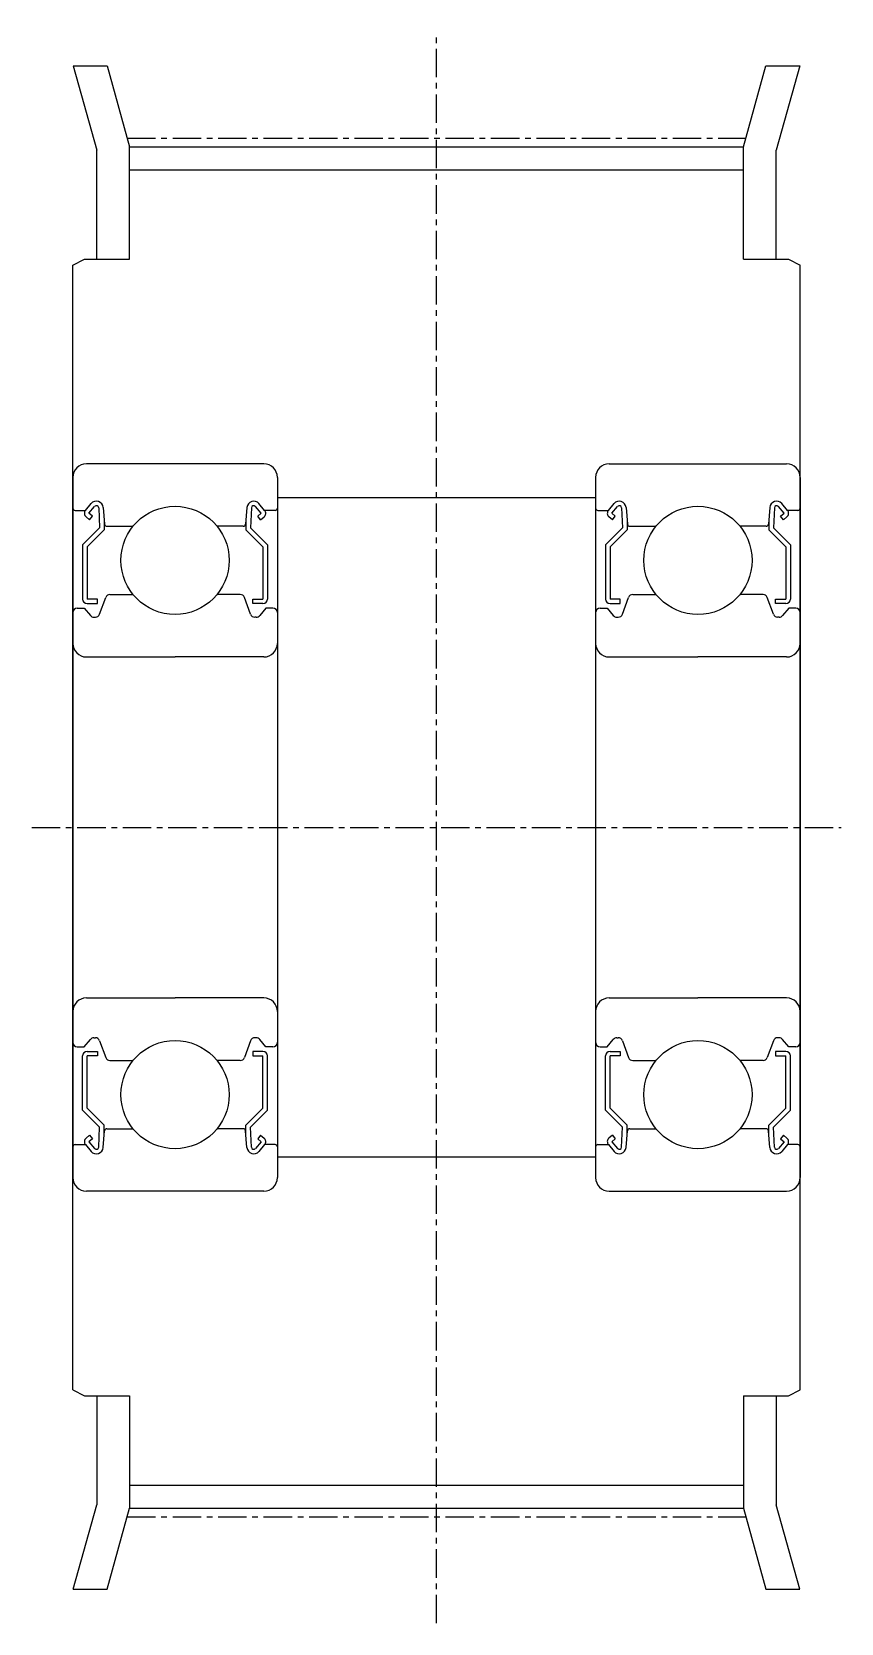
# Model space of a CAD drawing. Extents: x -286 to -19, y -61 to 137.
# Drawn here: x -55.1 to -19.5, y 66.7 to 136.7 of the extents above; entities outside this region: 2.
import ezdxf

# ---------------------------------------------------------------- set-up
doc = ezdxf.new("R2010")
doc.units = 0
doc.linetypes.add('CENTER', pattern=[2, 1.25, -0.25, 0.25, -0.25])
doc.layers.get('0').update_dxf_attribs({"linetype": 'CONTINUOUS'})
doc.layers.add('CENTER', color=1, linetype='CENTER')

msp = doc.modelspace()

# ---------------------------------------------------------------- linework, layer by layer
at = {"color": 7, "linetype": 'CONTINUOUS'}
for p, q in [((-53.233, 135.172), (-52.195, 131.46)), ((-53.233, 135.172), (-51.743, 135.172)), ((-51.742, 135.172), (-50.755, 131.612)), ((-23.755, 131.612), (-22.769, 135.172)), ((-22.769, 135.172), (-21.277, 135.172)), ((-21.277, 135.172), (-22.315, 131.46)), ((-50.755, 131.612), (-23.755, 131.612)), ((-50.755, 126.672), (-50.755, 131.612)), ((-23.755, 126.672), (-23.755, 131.612)), ((-52.195, 126.672), (-52.195, 131.46)), ((-22.315, 126.672), (-22.315, 131.46)), ((-50.755, 130.607), (-23.755, 130.607)), ((-53.255, 126.402), (-52.735, 126.672)), ((-53.255, 76.942), (-53.255, 126.402)), ((-52.735, 126.672), (-50.755, 126.672)), ((-23.755, 126.672), (-21.775, 126.672)), ((-21.775, 126.672), (-21.255, 126.402)), ((-21.255, 76.942), (-21.255, 126.402)), ((-48.755, 117.672), (-52.655, 117.672)), ((-44.855, 117.672), (-48.755, 117.672)), ((-29.655, 117.672), (-25.755, 117.672)), ((-25.755, 117.672), (-21.855, 117.672)), ((-53.255, 117.072), (-53.255, 86.272)), ((-44.255, 117.072), (-44.255, 86.272)), ((-30.255, 117.072), (-30.255, 86.272)), ((-21.255, 117.072), (-21.255, 86.272)), ((-53.155, 115.622), (-52.695, 115.622)), ((-52.695, 115.622), (-52.446, 115.919)), ((-52.542, 115.493), (-52.292, 115.791)), ((-52.115, 115.732), (-52.072, 114.855)), ((-51.917, 115.753), (-51.852, 115.013)), ((-45.593, 115.753), (-45.658, 115.013)), ((-45.395, 115.732), (-45.438, 114.855)), ((-44.968, 115.493), (-45.218, 115.791)), ((-44.815, 115.622), (-45.065, 115.919)), ((-44.355, 115.622), (-44.815, 115.622)), ((-30.255, 116.172), (-44.255, 116.172)), ((-30.155, 115.622), (-29.695, 115.622)), ((-29.695, 115.622), (-29.446, 115.919)), ((-29.542, 115.493), (-29.292, 115.791)), ((-29.115, 115.732), (-29.072, 114.855)), ((-28.917, 115.753), (-28.852, 115.013)), ((-22.593, 115.753), (-22.658, 115.013)), ((-22.395, 115.732), (-22.438, 114.855)), ((-21.968, 115.493), (-22.218, 115.791)), ((-21.815, 115.622), (-22.065, 115.919)), ((-21.355, 115.622), (-21.815, 115.622)), ((-52.072, 114.855), (-52.822, 114.105)), ((-52.517, 115.212), (-52.67, 115.34)), ((-52.389, 115.365), (-52.542, 115.493)), ((-52.517, 115.212), (-52.389, 115.365)), ((-51.872, 115.242), (-51.872, 114.772)), ((-51.753, 114.922), (-50.605, 114.922)), ((-45.758, 114.922), (-46.906, 114.922)), ((-45.638, 115.242), (-45.638, 114.772)), ((-45.438, 114.855), (-44.688, 114.105)), ((-45.121, 115.365), (-44.968, 115.493)), ((-44.993, 115.212), (-45.121, 115.365)), ((-44.993, 115.212), (-44.84, 115.34)), ((-29.072, 114.855), (-29.822, 114.105)), ((-29.517, 115.212), (-29.67, 115.34)), ((-29.389, 115.365), (-29.542, 115.493)), ((-29.517, 115.212), (-29.389, 115.365)), ((-28.872, 115.242), (-28.872, 114.772)), ((-28.753, 114.922), (-27.605, 114.922)), ((-22.758, 114.922), (-23.906, 114.922)), ((-22.638, 115.242), (-22.638, 114.772)), ((-22.438, 114.855), (-21.688, 114.105)), ((-22.121, 115.365), (-21.968, 115.493)), ((-21.993, 115.212), (-22.121, 115.365)), ((-21.993, 115.212), (-21.84, 115.34)), ((-52.822, 114.105), (-52.822, 111.722)), ((-51.872, 114.772), (-52.622, 114.022)), ((-45.638, 114.772), (-44.888, 114.022)), ((-44.688, 114.105), (-44.688, 111.722)), ((-29.822, 114.105), (-29.822, 111.722)), ((-28.872, 114.772), (-29.622, 114.022)), ((-22.638, 114.772), (-21.888, 114.022)), ((-21.688, 114.105), (-21.688, 111.722)), ((-52.622, 114.022), (-52.622, 111.722)), ((-44.888, 114.022), (-44.888, 111.722)), ((-29.622, 114.022), (-29.622, 111.722)), ((-21.888, 114.022), (-21.888, 111.722)), ((-53.055, 111.322), (-52.755, 111.322)), ((-52.755, 111.322), (-52.48, 110.993)), ((-52.172, 111.722), (-52.622, 111.722)), ((-52.622, 111.522), (-52.172, 111.522)), ((-52.172, 111.522), (-52.172, 111.722)), ((-52.073, 111.053), (-51.805, 111.79)), ((-51.617, 111.922), (-50.605, 111.922)), ((-45.893, 111.922), (-46.906, 111.922)), ((-45.437, 111.053), (-45.705, 111.79)), ((-45.338, 111.522), (-45.338, 111.722)), ((-45.338, 111.722), (-44.888, 111.722)), ((-44.888, 111.522), (-45.338, 111.522)), ((-44.755, 111.322), (-45.031, 110.993)), ((-44.455, 111.322), (-44.755, 111.322)), ((-30.055, 111.322), (-29.755, 111.322)), ((-29.755, 111.322), (-29.48, 110.993)), ((-29.172, 111.722), (-29.622, 111.722)), ((-29.622, 111.522), (-29.172, 111.522)), ((-29.172, 111.522), (-29.172, 111.722)), ((-29.073, 111.053), (-28.805, 111.79)), ((-28.617, 111.922), (-27.605, 111.922)), ((-22.893, 111.922), (-23.906, 111.922)), ((-22.437, 111.053), (-22.705, 111.79)), ((-22.338, 111.522), (-22.338, 111.722)), ((-22.338, 111.722), (-21.888, 111.722)), ((-21.888, 111.522), (-22.338, 111.522)), ((-21.755, 111.322), (-22.031, 110.993)), ((-21.455, 111.322), (-21.755, 111.322)), ((-52.326, 110.922), (-52.261, 110.922)), ((-45.184, 110.922), (-45.249, 110.922)), ((-29.326, 110.922), (-29.261, 110.922)), ((-22.184, 110.922), (-22.249, 110.922)), ((-52.655, 109.172), (-48.755, 109.172)), ((-44.855, 109.172), (-48.755, 109.172)), ((-29.655, 109.172), (-25.755, 109.172)), ((-21.855, 109.172), (-25.755, 109.172)), ((-52.655, 94.172), (-48.755, 94.172)), ((-51.68, 94.172), (-51.68, 94.172)), ((-50.705, 94.172), (-50.705, 94.172)), ((-44.855, 94.172), (-48.755, 94.172)), ((-29.655, 94.172), (-25.755, 94.172)), ((-21.855, 94.172), (-25.755, 94.172)), ((-23.805, 94.172), (-23.805, 94.172)), ((-22.83, 94.172), (-22.83, 94.172)), ((-52.326, 92.422), (-52.261, 92.422)), ((-45.184, 92.422), (-45.249, 92.422)), ((-29.326, 92.422), (-29.261, 92.422)), ((-22.184, 92.422), (-22.249, 92.422)), ((-53.055, 92.022), (-52.755, 92.022)), ((-52.755, 92.022), (-52.48, 92.35)), ((-52.622, 91.822), (-52.172, 91.822)), ((-52.172, 91.822), (-52.172, 91.622)), ((-52.073, 92.29), (-51.805, 91.553)), ((-45.437, 92.29), (-45.705, 91.553)), ((-44.888, 91.822), (-45.338, 91.822)), ((-45.338, 91.822), (-45.338, 91.622)), ((-44.755, 92.022), (-45.031, 92.35)), ((-44.455, 92.022), (-44.755, 92.022)), ((-30.055, 92.022), (-29.755, 92.022)), ((-29.755, 92.022), (-29.48, 92.35)), ((-29.622, 91.822), (-29.172, 91.822)), ((-29.172, 91.822), (-29.172, 91.622)), ((-29.073, 92.29), (-28.805, 91.553)), ((-22.437, 92.29), (-22.705, 91.553)), ((-21.888, 91.822), (-22.338, 91.822)), ((-22.338, 91.822), (-22.338, 91.622)), ((-21.755, 92.022), (-22.031, 92.35)), ((-21.455, 92.022), (-21.755, 92.022)), ((-52.822, 89.239), (-52.822, 91.622)), ((-52.622, 89.322), (-52.622, 91.622)), ((-52.172, 91.622), (-52.622, 91.622)), ((-51.617, 91.422), (-50.605, 91.422)), ((-45.893, 91.422), (-46.906, 91.422)), ((-45.338, 91.622), (-44.888, 91.622)), ((-44.888, 89.322), (-44.888, 91.622)), ((-44.688, 89.239), (-44.688, 91.622)), ((-29.822, 89.239), (-29.822, 91.622)), ((-29.172, 91.622), (-29.622, 91.622)), ((-29.622, 89.322), (-29.622, 91.622)), ((-28.617, 91.422), (-27.605, 91.422)), ((-22.893, 91.422), (-23.906, 91.422)), ((-22.338, 91.622), (-21.888, 91.622)), ((-21.888, 89.322), (-21.888, 91.622)), ((-21.688, 89.239), (-21.688, 91.622)), ((-52.072, 88.489), (-52.822, 89.239)), ((-51.872, 88.572), (-52.622, 89.322)), ((-45.638, 88.572), (-44.888, 89.322)), ((-45.438, 88.489), (-44.688, 89.239)), ((-29.072, 88.489), (-29.822, 89.239)), ((-28.872, 88.572), (-29.622, 89.322)), ((-22.638, 88.572), (-21.888, 89.322)), ((-22.438, 88.489), (-21.688, 89.239)), ((-52.115, 87.612), (-52.072, 88.489)), ((-51.917, 87.591), (-51.852, 88.331)), ((-51.872, 88.102), (-51.872, 88.572)), ((-51.753, 88.422), (-50.605, 88.422)), ((-45.758, 88.422), (-46.906, 88.422)), ((-45.593, 87.591), (-45.658, 88.331)), ((-45.638, 88.102), (-45.638, 88.572)), ((-45.395, 87.612), (-45.438, 88.489)), ((-29.115, 87.612), (-29.072, 88.489)), ((-28.917, 87.591), (-28.852, 88.331)), ((-28.872, 88.102), (-28.872, 88.572)), ((-28.753, 88.422), (-27.605, 88.422)), ((-22.758, 88.422), (-23.906, 88.422)), ((-22.593, 87.591), (-22.658, 88.331)), ((-22.638, 88.102), (-22.638, 88.572)), ((-22.395, 87.612), (-22.438, 88.489)), ((-53.155, 87.722), (-52.695, 87.722)), ((-52.695, 87.722), (-52.446, 87.424)), ((-52.517, 88.132), (-52.67, 88.004)), ((-52.389, 87.979), (-52.542, 87.851)), ((-52.542, 87.851), (-52.292, 87.553)), ((-52.517, 88.132), (-52.389, 87.979)), ((-44.968, 87.851), (-45.218, 87.553)), ((-44.993, 88.132), (-45.121, 87.979)), ((-45.121, 87.979), (-44.968, 87.851)), ((-44.815, 87.722), (-45.065, 87.424)), ((-44.993, 88.132), (-44.84, 88.004)), ((-44.355, 87.722), (-44.815, 87.722)), ((-30.155, 87.722), (-29.695, 87.722)), ((-29.695, 87.722), (-29.446, 87.424)), ((-29.517, 88.132), (-29.67, 88.004)), ((-29.389, 87.979), (-29.542, 87.851)), ((-29.542, 87.851), (-29.292, 87.553)), ((-29.517, 88.132), (-29.389, 87.979)), ((-21.968, 87.851), (-22.218, 87.553)), ((-21.993, 88.132), (-22.121, 87.979)), ((-22.121, 87.979), (-21.968, 87.851)), ((-21.815, 87.722), (-22.065, 87.424)), ((-21.993, 88.132), (-21.84, 88.004)), ((-21.355, 87.722), (-21.815, 87.722)), ((-30.255, 87.172), (-44.255, 87.172)), ((-48.755, 85.672), (-52.655, 85.672)), ((-44.855, 85.672), (-48.755, 85.672)), ((-29.655, 85.672), (-25.755, 85.672)), ((-25.755, 85.672), (-21.855, 85.672)), ((-53.255, 76.942), (-52.735, 76.672)), ((-52.735, 76.672), (-50.755, 76.672)), ((-52.195, 76.672), (-52.195, 71.883)), ((-50.755, 76.672), (-50.755, 71.732)), ((-23.755, 76.672), (-23.755, 71.732)), ((-23.755, 76.672), (-21.775, 76.672)), ((-22.315, 76.672), (-22.315, 71.883)), ((-21.775, 76.672), (-21.255, 76.942)), ((-50.755, 72.737), (-23.755, 72.737)), ((-53.233, 68.172), (-52.195, 71.883)), ((-51.742, 68.172), (-50.755, 71.732)), ((-50.755, 71.732), (-23.755, 71.732)), ((-23.755, 71.732), (-22.769, 68.172)), ((-21.277, 68.172), (-22.315, 71.883)), ((-53.233, 68.172), (-51.742, 68.172)), ((-22.769, 68.172), (-21.277, 68.172))]:
    msp.add_line(p, q, dxfattribs=at)
for centre in [(-48.755, 113.422), (-25.755, 113.422), (-48.755, 89.922), (-25.755, 89.922)]:
    msp.add_circle(centre, 2.381, dxfattribs=at)
for centre, radius, start, end in [((-52.655, 117.072), 0.6, 90, 180), ((-44.855, 117.072), 0.6, 0, 90), ((-29.655, 117.072), 0.6, 90, 180), ((-21.855, 117.072), 0.6, 0, 90), ((-53.155, 115.722), 0.1, 180, 270), ((-52.542, 115.493), 0.2, 140.00022, 230.08482), ((-52.216, 115.726), 0.3, 4.99676, 140.00022), ((-52.215, 115.727), 0.1, 2.81982, 140.00331), ((-45.295, 115.726), 0.3, 39.99978, 175.00324), ((-45.295, 115.727), 0.1, 39.99669, 177.18018), ((-44.968, 115.493), 0.2, 309.91518, 39.99978), ((-44.355, 115.722), 0.1, 270, 0), ((-30.155, 115.722), 0.1, 180, 270), ((-29.542, 115.493), 0.2, 140.00022, 230.08482), ((-29.216, 115.726), 0.3, 4.99676, 140.00022), ((-29.215, 115.727), 0.1, 2.81982, 140.00331), ((-22.295, 115.726), 0.3, 39.99978, 175.00324), ((-22.295, 115.727), 0.1, 39.99669, 177.18018), ((-21.968, 115.493), 0.2, 309.91518, 39.99978), ((-21.355, 115.722), 0.1, 270, 0), ((-51.753, 115.022), 0.1, 184.99676, 269.9995), ((-45.758, 115.022), 0.1, 270.0005, 355.00324), ((-28.753, 115.022), 0.1, 184.99676, 269.9995), ((-22.758, 115.022), 0.1, 270.0005, 355.00324), ((-53.055, 111.122), 0.2, 90, 180), ((-52.622, 111.722), 0.2, 180, 270), ((-51.617, 111.722), 0.2, 90, 159.9919), ((-45.893, 111.722), 0.2, 20.0081, 90), ((-44.888, 111.722), 0.2, 270, 0), ((-44.455, 111.122), 0.2, 0, 90), ((-30.055, 111.122), 0.2, 90, 180), ((-29.622, 111.722), 0.2, 180, 270), ((-28.617, 111.722), 0.2, 90, 159.9919), ((-22.893, 111.722), 0.2, 20.0081, 90), ((-21.888, 111.722), 0.2, 270, 0), ((-21.455, 111.122), 0.2, 0, 90), ((-52.326, 111.122), 0.2, 219.99622, 270), ((-52.261, 111.122), 0.2, 270, 339.9919), ((-45.249, 111.122), 0.2, 200.0081, 270), ((-45.184, 111.122), 0.2, 270, 320.00378), ((-29.326, 111.122), 0.2, 219.99622, 270), ((-29.261, 111.122), 0.2, 270, 339.9919), ((-22.249, 111.122), 0.2, 200.0081, 270), ((-22.184, 111.122), 0.2, 270, 320.00378), ((-52.655, 109.772), 0.6, 180, 270), ((-44.855, 109.772), 0.6, 270, 0), ((-29.655, 109.772), 0.6, 180, 270), ((-21.855, 109.772), 0.6, 270, 0), ((-52.655, 93.572), 0.6, 90, 180), ((-44.855, 93.572), 0.6, 0, 90), ((-29.655, 93.572), 0.6, 90, 180), ((-21.855, 93.572), 0.6, 0, 90), ((-52.326, 92.222), 0.2, 90, 140.00378), ((-52.261, 92.222), 0.2, 20.0081, 90), ((-45.249, 92.222), 0.2, 90, 159.9919), ((-45.184, 92.222), 0.2, 39.99622, 90), ((-29.326, 92.222), 0.2, 90, 140.00378), ((-29.261, 92.222), 0.2, 20.0081, 90), ((-22.249, 92.222), 0.2, 90, 159.9919), ((-22.184, 92.222), 0.2, 39.99622, 90), ((-53.055, 92.222), 0.2, 180, 270), ((-52.622, 91.622), 0.2, 90, 180), ((-44.888, 91.622), 0.2, 0, 90), ((-44.455, 92.222), 0.2, 270, 0), ((-30.055, 92.222), 0.2, 180, 270), ((-29.622, 91.622), 0.2, 90, 180), ((-21.888, 91.622), 0.2, 0, 90), ((-21.455, 92.222), 0.2, 270, 0), ((-51.617, 91.622), 0.2, 200.0081, 270), ((-45.893, 91.622), 0.2, 270, 339.9919), ((-28.617, 91.622), 0.2, 200.0081, 270), ((-22.893, 91.622), 0.2, 270, 339.9919), ((-51.753, 88.322), 0.1, 90.0005, 175.00324), ((-45.758, 88.322), 0.1, 4.99676, 89.9995), ((-28.753, 88.322), 0.1, 90.0005, 175.00324), ((-22.758, 88.322), 0.1, 4.99676, 89.9995), ((-53.155, 87.622), 0.1, 90, 180), ((-52.542, 87.85), 0.2, 129.91518, 219.99978), ((-52.216, 87.617), 0.3, 219.99978, 355.00324), ((-52.215, 87.617), 0.1, 219.99669, 357.18018), ((-45.295, 87.617), 0.3, 184.99676, 320.00022), ((-45.295, 87.617), 0.1, 182.81982, 320.00331), ((-44.968, 87.85), 0.2, 320.00022, 50.08482), ((-44.355, 87.622), 0.1, 0, 90), ((-30.155, 87.622), 0.1, 90, 180), ((-29.542, 87.85), 0.2, 129.91518, 219.99978), ((-29.216, 87.617), 0.3, 219.99978, 355.00324), ((-29.215, 87.617), 0.1, 219.99669, 357.18018), ((-22.295, 87.617), 0.3, 184.99676, 320.00022), ((-22.295, 87.617), 0.1, 182.81982, 320.00331), ((-21.968, 87.85), 0.2, 320.00022, 50.08482), ((-21.355, 87.622), 0.1, 0, 90), ((-52.655, 86.272), 0.6, 180, 270), ((-44.855, 86.272), 0.6, 270, 0), ((-29.655, 86.272), 0.6, 180, 270), ((-21.855, 86.272), 0.6, 270, 0)]:
    msp.add_arc(centre, radius, start, end, dxfattribs=at)
at = {"layer": 'CENTER', "color": 1, "linetype": 'CENTER'}
for p, q in [((-37.255, 66.672), (-37.255, 136.672)), ((-50.86, 131.992), (-23.65, 131.992)), ((-55.055, 101.672), (-19.455, 101.672)), ((-50.86, 71.352), (-23.65, 71.352))]:
    msp.add_line(p, q, dxfattribs=at)

# ---------------------------------------------------------------- texts
at = {"color": 7, "linetype": 'CONTINUOUS'}
for s, p in [('AATFW20-L100-15', (-285.987, -49.998)), ('AATFW20-L100', (-285.987, -60.81))]:
    msp.add_text(s, height=6, dxfattribs=at).set_placement(p)

doc.saveas('drawing.dxf')
